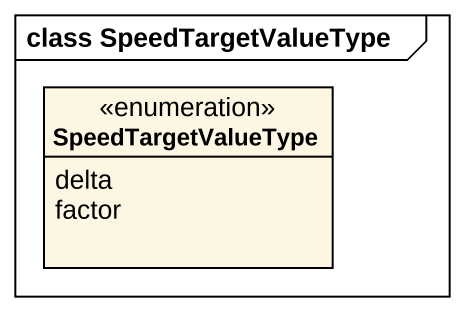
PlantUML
@startuml
mainframe class SpeedTargetValueType
hide circle
hide empty members
enum SpeedTargetValueType {
  delta
  factor
}
@enduml
